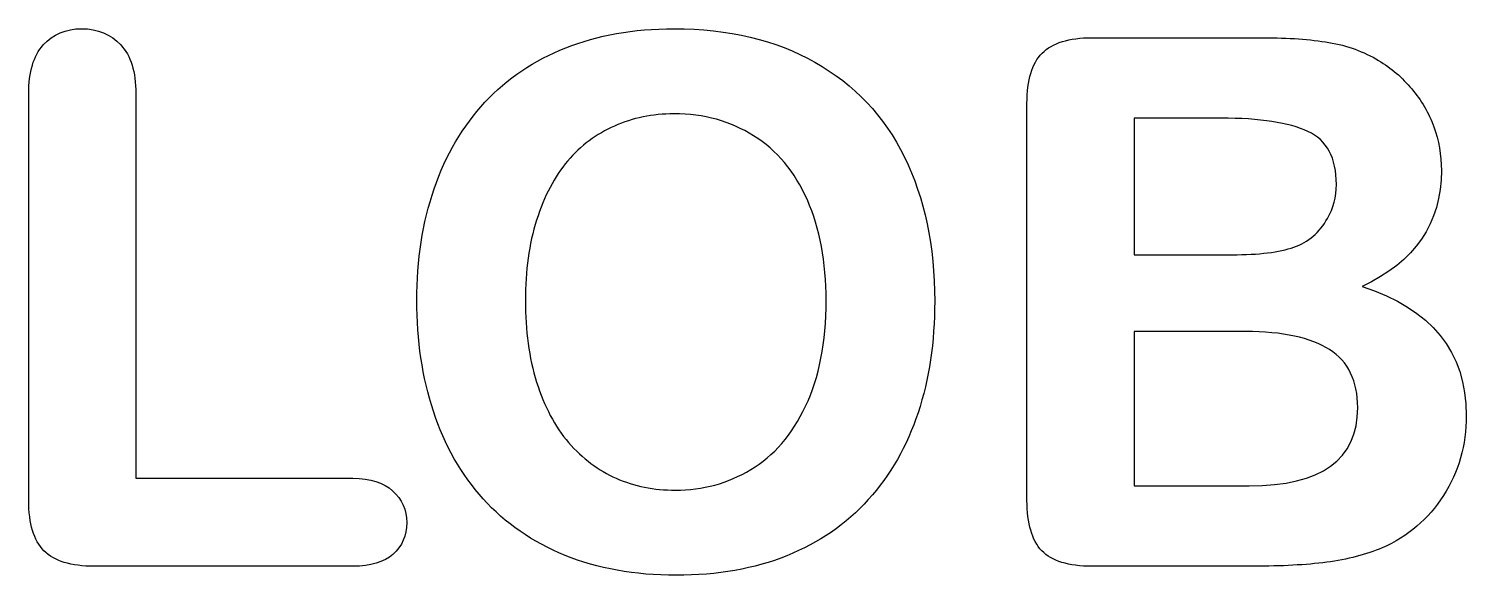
# Model space of a CAD drawing. Extents: x 1.1 to 39.5, y 13.1 to 27.7.
import ezdxf

# ---------------------------------------------------------------- set-up
doc = ezdxf.new("R2010")
doc.units = 0
doc.layers.add('Layer_1', color=7, linetype='CONTINUOUS')

msp = doc.modelspace()

# ---------------------------------------------------------------- linework, layer by layer
at = {"layer": 'Layer_1', "color": 7}
for p, q in [((18.350886, 27.704159), (18.350886, 27.704159)), ((29.530908, 27.462991), (34.112885, 27.462991)), ((1.093714, 15.077184), (1.093714, 25.967831)), ((3.958655, 25.967831), (3.958655, 15.675248)), ((3.958655, 25.967831), (3.958655, 25.967831)), ((27.79458, 15.077184), (27.79458, 25.707375)), ((30.659522, 25.311876), (30.659522, 21.655943)), ((32.984273, 25.311876), (30.659522, 25.311876)), ((30.659522, 21.655943), (33.283305, 21.655943)), ((22.42161, 20.430869), (22.42161, 20.430869)), ((33.640218, 19.601294), (30.659522, 19.601294)), ((30.659522, 19.601294), (30.659522, 15.472683)), ((33.640218, 19.601294), (33.640218, 19.601294)), ((3.958655, 15.675248), (9.765708, 15.675248)), ((30.659522, 15.472683), (33.736682, 15.472683)), ((9.765708, 13.321568), (2.849334, 13.321568)), ((33.852437, 13.321568), (29.530908, 13.321568)), ((33.852437, 13.321568), (33.852437, 13.321568))]:
    msp.add_line(p, q, dxfattribs=at)
for points in [[(1.479564, 27.270057), (1.743229, 27.559458), (2.087279, 27.704159), (2.511715, 27.704159)], [(2.511715, 27.704159), (2.942582, 27.704159), (3.289847, 27.559458), (3.553512, 27.270057)], [(15.457005, 27.192905), (16.305877, 27.533741), (17.270504, 27.704159), (18.350886, 27.704159)], [(18.350886, 27.704159), (19.817118, 27.704159), (21.074348, 27.405118), (22.122576, 26.807036)], [(28.199723, 27.048204), (28.47625, 27.324729), (28.919978, 27.462991), (29.530908, 27.462991)], [(34.112885, 27.462991), (34.788125, 27.462991), (35.373332, 27.421187), (35.868507, 27.337579)], [(35.868507, 27.337579), (36.363682, 27.253988), (36.80741, 27.093218), (37.199692, 26.85527)], [(1.093714, 25.967831), (1.093714, 26.546598), (1.222331, 26.980673), (1.479564, 27.270057)], [(3.553512, 27.270057), (3.823607, 26.987112), (3.958655, 26.553036), (3.958655, 25.967831)], [(13.296242, 25.73632), (13.887879, 26.372961), (14.608134, 26.858489), (15.457005, 27.192905)], [(27.79458, 25.707375), (27.79458, 26.331157), (27.929627, 26.7781), (28.199723, 27.048204)], [(22.122576, 26.807036), (23.177235, 26.21541), (23.974659, 25.369758), (24.51485, 24.270079)], [(37.199692, 26.85527), (37.534095, 26.655915), (37.829913, 26.401897), (38.087147, 26.093217)], [(38.087147, 26.093217), (38.344382, 25.790975), (38.540522, 25.453357), (38.675569, 25.080365)], [(11.936118, 23.421216), (12.251229, 24.327961), (12.704604, 25.099662), (13.296242, 25.73632)], [(18.350886, 25.427631), (17.77854, 25.427631), (17.247996, 25.318305), (16.759252, 25.099654)], [(20.482711, 24.839198), (19.865349, 25.231487), (19.154741, 25.427631), (18.350886, 25.427631)], [(16.759252, 25.099654), (16.276938, 24.88744), (15.858933, 24.575549), (15.505237, 24.163981)], [(35.309022, 24.954953), (34.800986, 25.192902), (34.02607, 25.311876), (32.984273, 25.311876)], [(38.675569, 25.080365), (38.810618, 24.713812), (38.878142, 24.324742), (38.878142, 23.913156)], [(21.920004, 23.122184), (21.5856, 23.881009), (21.106502, 24.453347), (20.482711, 24.839198)], [(36.071077, 23.536971), (36.071077, 24.250782), (35.817059, 24.723443), (35.309022, 24.954953)], [(24.51485, 24.270079), (25.055041, 23.176838), (25.325137, 21.890672), (25.325137, 20.411581)], [(15.505237, 24.163981), (15.157971, 23.752395), (14.881445, 23.225063), (14.675658, 22.581984)], [(38.878142, 23.913156), (38.878142, 22.498376), (38.170749, 21.463017), (36.755962, 20.80708)], [(35.82992, 22.630218), (35.990691, 22.900305), (36.071077, 23.202556), (36.071077, 23.536971)], [(11.473097, 20.430869), (11.473097, 21.517671), (11.627437, 22.514454), (11.936118, 23.421216)], [(22.42161, 20.430869), (22.42161, 21.466236), (22.254408, 22.363342), (21.920004, 23.122184)], [(14.675658, 22.581984), (14.476302, 21.945326), (14.376624, 21.228288), (14.376624, 20.430869)], [(34.932818, 21.858508), (35.3251, 21.993551), (35.624134, 22.250788), (35.82992, 22.630218)], [(33.283305, 21.655943), (33.99713, 21.655943), (34.546968, 21.723464), (34.932818, 21.858508)], [(36.755962, 20.80708), (38.614476, 20.215436), (39.543733, 19.064314), (39.543733, 17.353712)], [(11.916825, 17.469467), (11.621007, 18.38265), (11.473097, 19.369784), (11.473097, 20.430869)], [(14.376624, 20.430869), (14.376624, 19.627012), (14.476302, 18.900325), (14.675658, 18.250808)], [(21.871773, 17.60451), (22.238331, 18.369774), (22.42161, 19.311893), (22.42161, 20.430869)], [(25.325137, 20.411581), (25.325137, 19.318323), (25.177227, 18.32475), (24.881408, 17.430864)], [(35.887798, 19.118959), (35.386192, 19.440516), (34.636998, 19.601294), (33.640218, 19.601294)], [(36.640206, 17.565934), (36.640206, 18.279745), (36.389403, 18.79742), (35.887798, 19.118959)], [(14.675658, 18.250808), (14.881445, 17.601291), (15.167617, 17.0611), (15.534176, 16.630235)], [(13.24801, 15.125418), (12.662803, 15.774934), (12.219075, 16.556284), (11.916825, 17.469467)], [(20.40554, 15.906759), (21.022901, 16.273312), (21.511646, 16.83923), (21.871773, 17.60451)], [(24.881408, 17.430864), (24.585589, 16.536978), (24.141861, 15.762067), (23.550224, 15.106129)], [(33.736682, 15.472683), (35.672365, 15.472683), (36.640206, 16.170433), (36.640206, 17.565934)], [(39.543733, 17.353712), (39.543733, 16.562714), (39.341162, 15.848885), (38.93602, 15.212227)], [(15.534176, 16.630235), (15.907165, 16.205791), (16.3316, 15.887462), (16.807483, 15.675248)], [(18.389471, 15.356928), (19.122587, 15.356928), (19.79461, 15.540205), (20.40554, 15.906759)], [(9.765708, 15.675248), (10.228729, 15.675248), (10.582425, 15.562712), (10.826797, 15.33764)], [(16.807483, 15.675248), (17.289796, 15.463035), (17.817126, 15.356928), (18.389471, 15.356928)], [(1.498857, 13.736355), (1.228762, 14.01288), (1.093714, 14.459823), (1.093714, 15.077184)], [(10.826797, 15.33764), (11.0776, 15.11255), (11.203002, 14.829587), (11.203002, 14.488751)], [(15.437713, 13.610943), (14.563118, 13.971076), (13.833217, 14.475901), (13.24801, 15.125418)], [(23.550224, 15.106129), (22.958586, 14.450174), (22.2319, 13.948568), (21.370167, 13.601312)], [(28.190076, 13.736355), (27.926412, 14.019318), (27.79458, 14.466261), (27.79458, 15.077184)], [(38.93602, 15.212227), (38.530876, 14.582007), (37.984254, 14.115776), (37.296154, 13.813534)], [(11.203002, 14.488751), (11.203002, 14.141494), (11.080816, 13.85854), (10.836444, 13.639888)], [(2.849334, 13.321568), (2.225542, 13.321568), (1.775383, 13.45983), (1.498857, 13.736355)], [(10.836444, 13.639888), (10.592071, 13.427674), (10.235159, 13.321568), (9.765708, 13.321568)], [(18.408763, 13.0804), (17.302658, 13.0804), (16.312308, 13.257248), (15.437713, 13.610943)], [(21.370167, 13.601312), (20.508434, 13.254037), (19.521299, 13.0804), (18.408763, 13.0804)], [(29.530908, 13.321568), (28.907116, 13.321568), (28.460172, 13.45983), (28.190076, 13.736355)], [(37.296154, 13.813534), (36.865287, 13.633459), (36.370112, 13.504836), (35.810629, 13.427666)], [(35.810629, 13.427666), (35.251145, 13.356934), (34.598414, 13.321568), (33.852437, 13.321568)]]:
    msp.add_open_spline(points, degree=3, dxfattribs=at)

doc.saveas('drawing.dxf')
